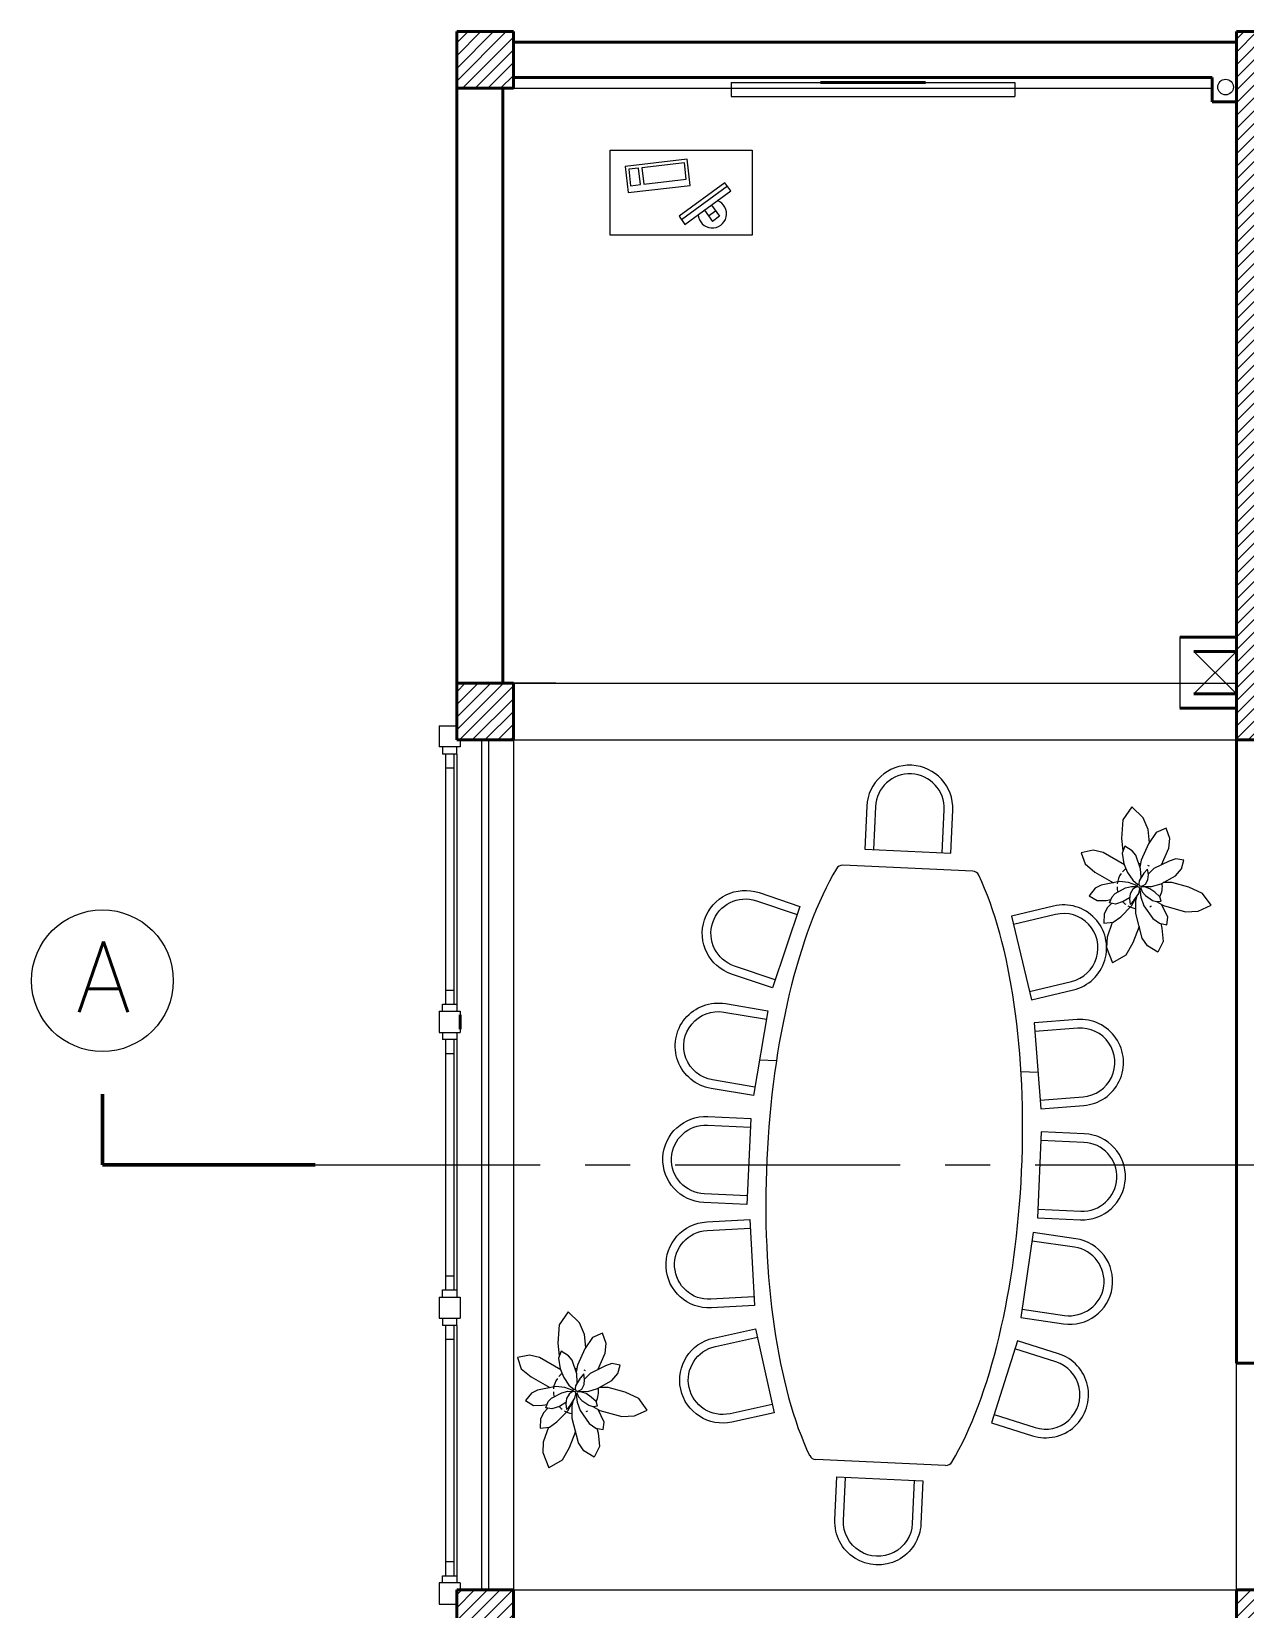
# Model space of a CAD drawing. Extents: x 1018 to 1352, y -109 to 175.
# Drawn here: x 1315.36 to 1323.91, y 118.73 to 129.86 of the extents above; entities that cross this region are included whole.
import ezdxf

# ---------------------------------------------------------------- set-up
doc = ezdxf.new("R2010")
doc.units = 0
doc.header["$LTSCALE"] = 0.5
doc.linetypes.add('CENTER', pattern=[50.8, 31.75, -6.35, 6.35, -6.35])
doc.layers.get('0').update_dxf_attribs({"linetype": 'CONTINUOUS'})
for name, color, linetype, lineweight in [('Carpintería', 55, 'CONTINUOUS', 20), ('Detalles .05', 243, 'CONTINUOUS', 5), ('Detalles 01', 8, 'CONTINUOUS', 9), ('Equipamiento movil', 33, 'CONTINUOUS', 9), ('Muros corte', 7, 'CONTINUOUS', 40), ('Punta 01', 6, 'CONTINUOUS', 9), ('Punta 02', 11, 'CONTINUOUS', 20), ('Punta 05', 52, 'CONTINUOUS', 50), ('Tratamiento pisos', 251, 'CONTINUOUS', 9), ('Vidrios', 147, 'CONTINUOUS', 13)]:
    doc.layers.add(name, color=color, linetype=linetype, lineweight=lineweight)
doc.styles.add('Texto 5 mm', font='simplex.shx', dxfattribs={"height": 0.5})
pattern_1 = [(45, (103.717373, 1.651345), (-0.0449012806, 0.0449012806), [])]

# ---------------------------------------------------------------- blocks, each defined once
blk = doc.blocks.new('Plant1')
for p, q in [((5.75, 15.65), (2.94, 14.02)), ((6.8, 12.64), (5.75, 15.65)), ((1.24, 11.02), (-0.18, 7.33)), ((2.94, 14.02), (1.24, 11.02)), ((6.67, 9.74), (6.8, 12.64)), ((-10.15, 7.82), (-12.56, 7.25)), ((-12.56, 7.25), (-11.81, 4.91)), ((-8.01, 7.41), (-10.15, 7.82)), ((-4.41, 5.37), (-8.01, 7.41)), ((-4.94, 10.5), (-5.47, 8.7)), ((-5.47, 8.7), (-5.1, 7.19)), ((-5.1, 7.19), (-3.73, 3.58)), ((-3.11, 9.8), (-4.94, 10.5)), ((-1.65, 8.27), (-3.11, 9.8)), ((-0.15, 4.91), (-1.65, 8.27)), ((-0.18, 7.33), (-0.36, 5.38)), ((4.8, 4.93), (6.67, 9.74)), ((-11.81, 4.91), (-9.42, 2.94)), ((-3.73, 3.58), (-2.59, 2.19)), ((0.25, 2.69), (-0.15, 4.91)), ((2.74, 4.3), (1.6, 3.31)), ((3.75, 4.5), (2.74, 4.3)), ((3.75, 3.45), (4.8, 4.93)), ((3.75, 3.44), (3.75, 4.5)), ((7.53, 5.66), (4.58, 4.62)), ((7.5, 2.24), (8.7, 3.64)), ((9.19, 5.31), (7.53, 5.66)), ((8.7, 3.64), (9.19, 5.31)), ((8.78, 3.92), (9.84, 4.12)), ((9.84, 4.12), (12.89, 4.12)), ((12.89, 4.12), (15.19, 2.69)), ((-15.39, 2.27), (-18.09, -0.04)), ((-12.63, 3.17), (-15.39, 2.27)), ((-9.66, 3.14), (-12.63, 3.17)), ((-9.42, 2.94), (-5.88, 0.9)), ((-3.93, 0.56), (-7.13, -0.21)), ((-5.88, 0.9), (-4.34, 0.46)), ((-2.06, 0.5), (-3.93, 0.56)), ((-2.48, 2.2), (-3.75, 2.12)), ((-3.75, 2.12), (-2.91, 1.21)), ((-2.91, 1.21), (-1.29, 0)), ((-1.34, 2), (-2.48, 2.2)), ((-1.9, 0.46), (-2.06, 0.5)), ((-0.39, 1.34), (-1.34, 2)), ((-0.56, -0.12), (-0.19, 0)), ((-0.12, 0.81), (-0.39, 1.34)), ((-0.19, 0), (-0.12, 0.06)), ((-0.06, 0.25), (-0.12, 0.81)), ((-0.12, 0.06), (-0.06, 0.25)), ((-0.11, 0.67), (0.06, 0.81)), ((0.06, 0.81), (0.25, 2.69)), ((0.31, 1.31), (0.12, 0.38)), ((0.12, 0.38), (0.19, 0.25)), ((0.19, 0.25), (0.38, 0.19)), ((0.73, 2.26), (0.31, 1.31)), ((0.38, 0.19), (1.25, 0.44)), ((0.47, 0.22), (0.69, 0)), ((0.69, 0), (2.44, 0)), ((1.6, 3.31), (0.73, 2.26)), ((1.25, 0.44), (2.18, 1.1)), ((2.18, 1.1), (3.4, 2.61)), ((2.44, 0), (4.43, 0.51)), ((3.4, 2.61), (3.75, 3.44)), ((4.43, 0.51), (7.5, 2.24)), ((13.53, 0.5), (11.66, -0.54)), ((15.19, 2.69), (13.53, 0.5)), ((-18.09, -0.04), (-15.37, -2.32)), ((-15.37, -2.32), (-11.22, -3.04)), ((-11.22, -3.04), (-8.38, -3)), ((-8.2, -0.91), (-9.38, -2.5)), ((-9.38, -2.5), (-7.87, -3.25)), ((-5.18, -2.97), (-8.45, -7.47)), ((-7.13, -0.21), (-8.2, -0.91)), ((-7.87, -3.25), (-5.44, -3.05)), ((-5.44, -3.05), (-3.38, -2.45)), ((-3.38, -2.45), (-1.56, -1.44)), ((-1.56, -1.44), (-0.5, -0.38)), ((-1.12, -2.44), (-1.55, -4.42)), ((-1.29, 0), (-0.56, -0.12)), ((-0.38, -0.81), (-1.12, -2.44)), ((-0.31, -0.5), (-0.59, -0.46)), ((-0.5, -0.38), (-0.5, -0.12)), ((0.06, -0.62), (-0.38, -0.81)), ((-0.26, -0.76), (-0.31, -0.5)), ((-0.19, -1.81), (-0.07, -0.68)), ((0.01, -3.25), (-0.19, -1.81)), ((0.12, -0.12), (0, -0.44)), ((0, -0.44), (0.12, -1)), ((1.03, -5.66), (0.01, -3.25)), ((0.56, -0.06), (0.12, -0.12)), ((0.12, -1), (0.45, -1.59)), ((0.45, -1.59), (1.43, -2.3)), ((1.53, -0.38), (0.56, -0.06)), ((1.43, -2.3), (2.56, -2.56)), ((3.06, -1.61), (1.53, -0.38)), ((3.19, -1.19), (2.01, -0.77)), ((2.38, -1), (2.23, -0.95)), ((2.32, -2.51), (3.05, -4.05)), ((4.2, -2.28), (2.38, -1)), ((2.56, -2.56), (3.88, -2.56)), ((3.88, -2.56), (3.06, -1.61)), ((6, -1.48), (3.19, -1.19)), ((6.42, -4.94), (4.2, -2.28)), ((11.66, -0.54), (6, -1.48)), ((9.02, -0.98), (12.56, -2.76)), ((12.56, -2.76), (15.17, -4.6)), ((-4.21, -9.77), (-1.41, -5.8)), ((-1.55, -4.42), (-1.12, -8.67)), ((1.72, -6.45), (1.03, -5.66)), ((3.06, -7.12), (1.72, -6.45)), ((2.39, -7.87), (2.32, -6.75)), ((3.05, -4.05), (3.43, -5.82)), ((3.43, -5.82), (3.06, -7.12)), ((3.19, -6.68), (4.04, -7.69)), ((7.5, -6.71), (6.42, -4.94)), ((7.5, -8.88), (7.5, -6.71)), ((7.5, -6.98), (10.72, -8.45)), ((15.17, -4.6), (16.61, -7.77)), ((-8.45, -7.47), (-9.18, -9.67)), ((-9.18, -9.67), (-8.88, -12.44)), ((-6.25, -11.82), (-4.21, -9.77)), ((-1.12, -8.67), (-0.57, -10.07)), ((-0.57, -10.07), (1, -11.56)), ((1, -11.56), (2.25, -9.87)), ((2.25, -9.87), (2.39, -7.87)), ((4.04, -7.69), (5.41, -8.56)), ((5.41, -8.56), (7.5, -8.88)), ((10.72, -8.45), (13.06, -8.78)), ((13.06, -8.78), (16.61, -7.77)), ((-8.88, -12.44), (-6.25, -11.82))]:
    blk.add_line(p, q)
for start, end in [(57.1582, 93.2041), (172.4345, 176.9296), (149.2581, 153.7532), (21.2653, 25.7604), (212.1423, 223.5771), (306.6551, 316.418), (323.0282, 344.4965), (229.8179, 257.6637), (265.2848, 278.7499)]:
    blk.add_arc((0, 0), 5.12, start, end)
blk = doc.blocks.new('Silla 2')
for p, q in [((15, 15), (0, 15)), ((0, 15), (0, -15)), ((15, 12), (0, 12)), ((0, -12), (15, -12)), ((0, -15), (15, -15))]:
    blk.add_line(p, q)
for radius in [15, 12]:
    blk.add_arc((15, 0), radius, 270, 90)
blk = doc.blocks.new('RECTANG')
for p, q in [((1, 1), (0, 1)), ((0, 1), (0, 0)), ((1, 0), (1, 1)), ((0, 0), (1, 0))]:
    blk.add_line(p, q)
blk = doc.blocks.new('KEYBOARD', base_point=(60, 294))
for p, xscale, yscale, zscale in [((60, 294), 19, 8, 19), ((61, 295), 13, 5, 13), ((75, 295), 3, 5, 3)]:
    blk.add_blockref('RECTANG', p, dxfattribs=dict(xscale=xscale, yscale=yscale, zscale=zscale))

msp = doc.modelspace()

# ---------------------------------------------------------------- hatches: boundary and pattern name
at = {"layer": 'Detalles 01'}
h = msp.add_hatch(dxfattribs=at)
h.set_pattern_fill('ANSI31,_O', color=256, scale=0.02)
h.set_pattern_definition(pattern_1)
h.paths.add_polyline_path([(1318.763, 129.856), (1318.363, 129.856), (1318.363, 129.456), (1318.763, 129.456)])
h = msp.add_hatch(dxfattribs=at)
h.set_pattern_fill('ANSI31,_O', color=256, scale=0.02)
h.set_pattern_definition([(45, (42.917373, 1.651345), (-0.0449012806, 0.0449012806), [])])
h.paths.add_polyline_path([(1326.963, 129.781), (1325.863, 129.781), (1325.863, 129.531), (1326.963, 129.531)])
h.paths.add_polyline_path([(1325.863, 129.781), (1324.103, 129.781), (1324.103, 129.856), (1323.863, 129.856), (1323.863, 124.856), (1325.863, 124.856), (1325.863, 125.006), (1324.103, 125.006), (1324.103, 129.531), (1325.863, 129.531)])
h.paths.add_polyline_path([(1326.503, 128.731), (1326.353, 128.731), (1326.353, 125.006), (1325.863, 125.006), (1325.863, 124.856), (1326.503, 124.856)])
h = msp.add_hatch(dxfattribs=at)
h.set_pattern_fill('ANSI31,_O', color=256, scale=0.02)
h.set_pattern_definition(pattern_1)
h.paths.add_polyline_path([(1318.763, 125.256), (1318.363, 125.256), (1318.363, 124.856), (1318.763, 124.856)])
h = msp.add_hatch(dxfattribs=at)
h.set_pattern_fill('ANSI31,_O', color=256, scale=0.02)
h.set_pattern_definition(pattern_1)
h.paths.add_polyline_path([(1318.763, 118.856), (1318.363, 118.856), (1318.363, 118.456), (1318.763, 118.456)])
h = msp.add_hatch(dxfattribs=at)
h.set_pattern_fill('ANSI31,_O', color=256, scale=0.02)
h.set_pattern_definition(pattern_1)
h.paths.add_polyline_path([(1325.363, 115.831), (1324.113, 115.831), (1324.113, 118.856), (1323.863, 118.856), (1323.863, 114.181), (1322.813, 114.181), (1322.813, 113.931), (1323.863, 113.931), (1323.863, 113.856), (1324.113, 113.856), (1324.113, 115.581), (1325.363, 115.581)])
h.paths.add_polyline_path([(1329.863, 118.856), (1329.613, 118.856), (1329.613, 115.831), (1328.363, 115.831), (1328.363, 115.581), (1329.613, 115.581), (1329.613, 113.856), (1329.863, 113.856), (1329.863, 113.931), (1330.913, 113.931), (1330.913, 114.181), (1329.863, 114.181)])

# ---------------------------------------------------------------- linework, layer by layer
at = {"layer": 'Carpintería'}
for p, q in [((1318.238, 124.956), (1318.238, 124.806)), ((1318.238, 124.956), (1318.363, 124.956)), ((1318.388, 124.856), (1318.388, 124.806)), ((1318.388, 124.806), (1318.238, 124.806)), ((1318.263, 124.806), (1318.263, 124.756)), ((1318.363, 124.756), (1318.263, 124.756)), ((1318.283, 124.756), (1318.283, 122.99)), ((1318.343, 124.756), (1318.343, 122.99)), ((1318.363, 124.756), (1318.363, 124.806)), ((1318.343, 124.656), (1318.283, 124.656)), ((1318.283, 123.09), (1318.343, 123.09)), ((1318.238, 122.94), (1318.238, 122.79)), ((1318.238, 122.94), (1318.388, 122.94)), ((1318.263, 122.94), (1318.263, 122.99)), ((1318.263, 122.99), (1318.363, 122.99)), ((1318.363, 122.99), (1318.363, 122.94)), ((1318.388, 122.94), (1318.388, 122.915)), ((1318.238, 122.79), (1318.388, 122.79)), ((1318.263, 122.79), (1318.263, 122.74)), ((1318.363, 122.74), (1318.263, 122.74)), ((1318.283, 122.74), (1318.283, 120.973)), ((1318.343, 122.74), (1318.283, 122.74)), ((1318.343, 122.74), (1318.343, 120.973)), ((1318.363, 122.79), (1318.363, 122.74)), ((1318.388, 122.815), (1318.388, 122.79)), ((1318.343, 122.64), (1318.283, 122.64)), ((1318.283, 121.073), (1318.343, 121.073)), ((1318.263, 120.923), (1318.263, 120.973)), ((1318.263, 120.973), (1318.363, 120.973)), ((1318.363, 120.973), (1318.363, 120.923)), ((1318.238, 120.923), (1318.238, 120.773)), ((1318.238, 120.923), (1318.388, 120.923)), ((1318.388, 120.923), (1318.388, 120.773)), ((1318.238, 120.773), (1318.388, 120.773)), ((1318.263, 120.773), (1318.263, 120.723)), ((1318.363, 120.723), (1318.263, 120.723)), ((1318.283, 120.723), (1318.283, 118.956)), ((1318.343, 120.723), (1318.343, 118.956)), ((1318.363, 120.723), (1318.363, 120.773)), ((1318.343, 120.623), (1318.283, 120.623)), ((1318.283, 119.056), (1318.343, 119.056)), ((1318.263, 118.906), (1318.263, 118.956)), ((1318.263, 118.956), (1318.363, 118.956)), ((1318.363, 118.956), (1318.363, 118.906)), ((1318.388, 118.906), (1318.238, 118.906)), ((1318.238, 118.906), (1318.238, 118.756)), ((1318.388, 118.906), (1318.388, 118.856)), ((1318.238, 118.756), (1318.363, 118.756))]:
    msp.add_line(p, q, dxfattribs=at)
at = {"layer": 'Detalles 01'}
for p, q in [((1318.538, 124.856), (1318.538, 122.815)), ((1318.588, 124.856), (1318.588, 122.815)), ((1318.363, 124.756), (1318.363, 122.99)), ((1318.538, 122.815), (1318.538, 120.798)), ((1318.588, 122.815), (1318.588, 120.798)), ((1318.363, 120.723), (1318.363, 118.956)), ((1318.538, 120.798), (1318.538, 118.856)), ((1318.588, 120.798), (1318.588, 118.856))]:
    msp.add_line(p, q, dxfattribs=at)
at = {"layer": 'Detalles 01', "linetype": 'CENTER', "ltscale": 0.1}
msp.add_line((1317.363, 121.856), (1325.753, 121.856), dxfattribs=at)
at = {"layer": 'Detalles 01'}
msp.add_circle((1323.787, 129.464), 0.055, dxfattribs=at)
at = {"layer": 'Equipamiento movil'}
for p, q in [((1319.446, 128.42), (1319.446, 129.02)), ((1319.446, 129.02), (1320.446, 129.02)), ((1320.446, 129.02), (1320.446, 128.42)), ((1320.254, 128.788), (1319.932, 128.552)), ((1320.272, 128.764), (1319.949, 128.527)), ((1319.973, 128.495), (1320.296, 128.732)), ((1320.296, 128.732), (1320.254, 128.788)), ((1320.159, 128.631), (1320.217, 128.552)), ((1319.932, 128.552), (1319.973, 128.495)), ((1320.11, 128.596), (1320.168, 128.516)), ((1320.14, 128.555), (1320.188, 128.591)), ((1320.217, 128.552), (1320.168, 128.516)), ((1320.446, 128.42), (1319.446, 128.42)), ((1319.063, 125.256), (1318.763, 125.256)), ((1322.003, 123.929), (1321.087, 123.971)), ((1321.812, 119.734), (1320.895, 119.775))]:
    msp.add_line(p, q, dxfattribs=at)
for centre, radius, start, end in [((1320.166, 128.57), 0.1, 184.1025, 68.3304), ((1321.084, 123.921), 0.05, 87.392, 149.2662), ((1322.001, 123.879), 0.05, 25.5177, 87.392), ((1320.898, 119.825), 0.05, 205.5177, 267.392), ((1321.814, 119.784), 0.05, 267.392, 329.2662)]:
    msp.add_arc(centre, radius, start, end, dxfattribs=at)
for start_param, end_param in [(3.734306, 5.690472), (0.592713, 2.54888)]:
    msp.add_ellipse((1321.449, 121.852), major_axis=(-0.114, -2.497), ratio=0.36, start_param=start_param, end_param=end_param, dxfattribs=at)
at = {"layer": 'Muros corte'}
for p, q in [((1318.763, 129.856), (1318.363, 129.856)), ((1318.363, 129.456), (1318.363, 129.856)), ((1318.763, 129.856), (1318.763, 129.456)), ((1323.863, 124.856), (1323.863, 129.856)), ((1323.863, 129.856), (1324.103, 129.856)), ((1322.813, 129.781), (1318.763, 129.781)), ((1323.863, 129.781), (1322.813, 129.781)), ((1319.813, 129.531), (1318.763, 129.531)), ((1323.693, 129.531), (1319.813, 129.531)), ((1321.669, 129.497), (1320.929, 129.497)), ((1323.693, 129.361), (1323.693, 129.531)), ((1323.863, 122.815), (1323.863, 129.531)), ((1318.763, 129.456), (1318.363, 129.456)), ((1318.363, 129.456), (1318.363, 125.256)), ((1318.688, 129.456), (1318.688, 125.256)), ((1323.863, 129.361), (1323.693, 129.361)), ((1323.463, 125.581), (1323.863, 125.581)), ((1323.563, 125.481), (1323.863, 125.481)), ((1318.763, 125.256), (1318.363, 125.256)), ((1318.363, 124.856), (1318.363, 125.256)), ((1318.763, 124.856), (1318.763, 125.256)), ((1323.563, 125.181), (1323.863, 125.181)), ((1323.463, 125.081), (1323.863, 125.081)), ((1318.763, 124.856), (1318.363, 124.856)), ((1326.503, 124.856), (1323.863, 124.856)), ((1318.388, 122.915), (1318.388, 122.815)), ((1323.863, 120.456), (1323.863, 122.815)), ((1323.863, 120.456), (1325.363, 120.456)), ((1318.763, 118.856), (1318.363, 118.856)), ((1318.363, 118.456), (1318.363, 118.856)), ((1318.763, 118.456), (1318.763, 118.856)), ((1323.863, 118.856), (1324.113, 118.856)), ((1323.863, 114.181), (1323.863, 118.856))]:
    msp.add_line(p, q, dxfattribs=at)
at = {"layer": 'Punta 01'}
for p, q in [((1323.863, 125.481), (1323.563, 125.181)), ((1323.563, 125.481), (1323.863, 125.181))]:
    msp.add_line(p, q, dxfattribs=at)
at = {"layer": 'Punta 02'}
msp.add_circle((1315.863, 123.156), 0.5, dxfattribs=at)
at = {"layer": 'Punta 05'}
for p, q in [((1315.863, 121.856), (1315.863, 122.356)), ((1317.363, 121.856), (1315.863, 121.856))]:
    msp.add_line(p, q, dxfattribs=at)
at = {"layer": 'Tratamiento pisos'}
for p, q in [((1318.763, 129.456), (1321.363, 129.456)), ((1321.363, 129.456), (1323.693, 129.456)), ((1318.763, 125.256), (1323.863, 125.256)), ((1318.763, 124.856), (1323.863, 124.856)), ((1318.763, 124.856), (1318.763, 122.815)), ((1318.363, 122.74), (1318.363, 120.973)), ((1318.763, 122.815), (1318.763, 120.798)), ((1320.618, 122.591), (1320.499, 122.596)), ((1322.463, 122.507), (1322.344, 122.512)), ((1318.763, 120.798), (1318.763, 118.856)), ((1323.863, 118.856), (1323.863, 120.456)), ((1318.763, 118.856), (1321.263, 118.856)), ((1321.263, 118.856), (1323.863, 118.856))]:
    msp.add_line(p, q, dxfattribs=at)
at = {"layer": 'Vidrios', "color": 7}
for p, q in [((1320.299, 129.497), (1322.299, 129.497)), ((1320.299, 129.497), (1320.299, 129.397)), ((1322.299, 129.497), (1322.299, 129.397)), ((1320.299, 129.397), (1322.299, 129.397)), ((1323.463, 125.581), (1323.463, 125.081))]:
    msp.add_line(p, q, dxfattribs=at)

# ---------------------------------------------------------------- block references
at = {"layer": 'Detalles .05', "xscale": 0.0312, "yscale": 0.0312, "zscale": 0.0312, "rotation": 275.4822477110876}
for p in [(1323.181, 123.821), (1319.204, 120.257)]:
    msp.add_blockref('Plant1', p, dxfattribs=at)
at = {"layer": 'Equipamiento movil'}
for name, p, xscale, yscale, zscale, rotation in [('KEYBOARD', (1319.989, 128.955), 0.02326153846132684, 0.02326153846132684, 0.02326153846132684, 186.6000886321275), ('Silla 2', (1321.545, 124.07), 0.02025, 0.02025, 0.02025, 87.39196215413781), ('Silla 2', (1320.687, 123.393), -0.02025, 0.02025, 0.02025, 341.398032275769), ('Silla 2', (1322.348, 123.317), 0.02025, 0.02025, 0.02025, 13.38589203263081), ('Silla 2', (1320.507, 122.644), -0.02025000000000001, 0.02025, 0.02025, 350.3586577711353), ('Silla 2', (1322.46, 122.555), 0.02025000000000001, 0.02025000000000001, 0.02025000000000001, 4.42526653726446), ('Silla 2', (1320.424, 121.88), -0.02024999999999999, 0.02025, 0.02025, 357.3919621541378), ('Silla 2', (1322.473, 121.786), 0.02025, 0.02025, 0.02025, 357.3919621542619), ('Silla 2', (1320.446, 121.166), -0.02025000000000004, 0.02025, 0.02025, 3.108258299101446), ('Silla 2', (1322.386, 121.078), 0.02025, 0.02025, 0.02025, 351.6756660092984), ('Silla 2', (1320.536, 120.402), -0.02025, 0.02025, 0.02025, 12.38968141235321), ('Silla 2', (1322.227, 120.325), 0.02025000000000001, 0.02025000000000001, 0.02025000000000001, 342.3942428960464), ('Silla 2', (1321.348, 119.639), -0.02025, 0.02025, 0.02025, 87.39196215413781)]:
    msp.add_blockref(name, p, dxfattribs=dict(at, xscale=xscale, yscale=yscale, zscale=zscale, rotation=rotation))

# ---------------------------------------------------------------- texts
at = {"layer": 'Punta 05', "insert": (1315.678, 123.433), "char_height": 0.5, "width": 0.39986, "attachment_point": 1, "style": 'Texto 5 mm'}
msp.add_mtext('A', dxfattribs=at)

doc.saveas('drawing.dxf')
